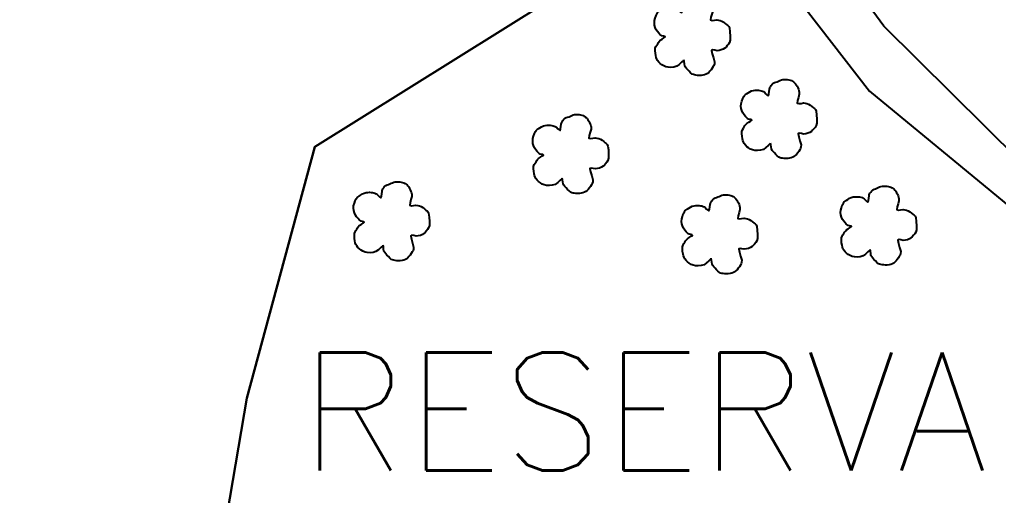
# Model space of a CAD drawing. Extents: x 730929 to 735129, y 7820181 to 7826121.
# Drawn here: x 732057.5 to 732273.1, y 7822423.5 to 7822528.3 of the extents above; entities that cross this region are included whole.
import ezdxf

# ---------------------------------------------------------------- set-up
doc = ezdxf.new("R2010")
doc.units = 0
doc.header["$MEASUREMENT"] = 0
doc.linetypes.add('LIN0', pattern=[0])
for name, color, linetype in [('0114000475', 1, 'Continuous'), ('RESERVA', 3, 'Continuous'), ('SIMBOLO ARVORE', 118, 'Continuous')]:
    doc.layers.add(name, color=color, linetype=linetype)
doc.layers.add('TEXTO_DIVERSOS', color=7, linetype='Continuous', lineweight=5)
doc.styles.add('Simplex', font='simplex.shx')

msp = doc.modelspace()

# ---------------------------------------------------------------- linework, layer by layer
at = {"layer": '0114000475'}
msp.add_lwpolyline([(732184.66, 7822539.11), (732122.52, 7822500.26), (732107.53, 7822444.93), (732089.01, 7822335.73), (732073.5, 7822217.43), (732057.5, 7822173.48), (732067.92, 7822002.83)], dxfattribs=at)
at = {"layer": 'RESERVA', "flags": 128}
msp.add_lwpolyline([(732277.79, 7822497.26), (732247.88, 7822526.79), (732232.38, 7822548.04)], dxfattribs=at)
at = {"layer": 'RESERVA', "linetype": 'Continuous'}
for points in [[(732067.92, 7822002.83), (732057.5, 7822173.48), (732073.5, 7822217.43), (732089.01, 7822335.73), (732107.53, 7822444.93), (732122.52, 7822500.26), (732184.66, 7822539.11)], [(732227.98, 7822534.16), (732244.74, 7822512.54), (732284.83, 7822479.46)]]:
    msp.add_lwpolyline(points, dxfattribs=at)
at = {"layer": 'SIMBOLO ARVORE', "linetype": 'LIN0', "elevation": 716.76, "flags": 128}
for points in [[(732203.78, 7822519.26), (732203.33, 7822518.87), (732202.83, 7822518.42), (732202.28, 7822518), (732201.64, 7822517.82), (732200.99, 7822517.75), (732200.37, 7822517.78), (732199.86, 7822517.89), (732199.41, 7822518.07), (732199.01, 7822518.31), (732198.63, 7822518.59), (732198.31, 7822518.91), (732198.04, 7822519.26), (732197.86, 7822519.58), (732197.73, 7822519.94), (732197.64, 7822520.34), (732197.56, 7822520.87), (732197.52, 7822521.42), (732197.54, 7822521.95), (732197.67, 7822522.33), (732197.85, 7822522.67), (732198.06, 7822522.96), (732198.21, 7822523.23), (732198.39, 7822523.47), (732198.61, 7822523.71), (732199.03, 7822523.98), (732199.42, 7822524.24), (732199.71, 7822524.46), (732199.58, 7822524.55), (732199.33, 7822524.61), (732199.01, 7822524.68), (732198.78, 7822524.81), (732198.55, 7822525), (732198.32, 7822525.25), (732198.02, 7822525.62), (732197.74, 7822526.05), (732197.5, 7822526.53), (732197.38, 7822527.02), (732197.33, 7822527.53), (732197.36, 7822528.05), (732197.51, 7822528.62), (732197.71, 7822529.17), (732197.94, 7822529.63), (732198.12, 7822529.88), (732198.32, 7822530.06), (732198.56, 7822530.2), (732198.9, 7822530.45), (732199.28, 7822530.69), (732199.68, 7822530.89), (732200.08, 7822530.99), (732200.48, 7822531.04), (732200.86, 7822531.05), (732201.2, 7822531.03), (732201.51, 7822530.98), (732201.8, 7822530.91), (732202.06, 7822530.83), (732202.3, 7822530.72), (732202.54, 7822530.57), (732202.84, 7822530.24), (732203.12, 7822529.97), (732203.36, 7822529.84), (732203.48, 7822530.21), (732203.55, 7822530.71), (732203.6, 7822531.23), (732203.66, 7822531.46), (732203.72, 7822531.63), (732203.81, 7822531.79), (732203.98, 7822532.05), (732204.18, 7822532.32), (732204.42, 7822532.56), (732204.71, 7822532.69), (732205.01, 7822532.8), (732205.33, 7822532.89), (732205.62, 7822533.03), (732205.91, 7822533.17), (732206.21, 7822533.28), (732206.54, 7822533.34), (732206.88, 7822533.37), (732207.21, 7822533.37), (732207.54, 7822533.36), (732207.85, 7822533.31), (732208.15, 7822533.24), (732208.43, 7822533.13), (732208.68, 7822533), (732208.92, 7822532.84), (732209.12, 7822532.66), (732209.31, 7822532.46), (732209.49, 7822532.22), (732209.67, 7822531.92), (732209.84, 7822531.59), (732209.98, 7822531.24), (732210.1, 7822530.92), (732210.17, 7822530.57), (732210.18, 7822530.15), (732209.98, 7822529.45), (732209.8, 7822528.77), (732209.73, 7822528.2), (732210.08, 7822528.1), (732210.56, 7822528.13), (732211.09, 7822528.22), (732211.48, 7822528.18), (732211.86, 7822528.09), (732212.22, 7822527.95), (732212.6, 7822527.69), (732212.96, 7822527.4), (732213.28, 7822527.1), (732213.53, 7822526.97), (732213.73, 7822526.77), (732213.87, 7822526.43), (732213.99, 7822525.59), (732214.05, 7822524.65), (732214.03, 7822523.75), (732213.88, 7822523.24), (732213.65, 7822522.85), (732213.38, 7822522.55), (732213.12, 7822522.23), (732212.84, 7822521.97), (732212.5, 7822521.75), (732212.07, 7822521.58), (732211.6, 7822521.45), (732211.13, 7822521.38), (732210.62, 7822521.52), (732210.2, 7822521.59), (732209.92, 7822521.49), (732210.07, 7822520.74), (732210.32, 7822519.86), (732210.57, 7822518.98), (732210.55, 7822518.53), (732210.44, 7822518.2), (732210.27, 7822517.91), (732210.06, 7822517.55), (732209.81, 7822517.21), (732209.55, 7822516.89), (732209.3, 7822516.64), (732209.04, 7822516.43), (732208.75, 7822516.26), (732208.39, 7822516.13), (732208.01, 7822516.04), (732207.62, 7822515.98), (732207.23, 7822515.97), (732206.85, 7822516), (732206.49, 7822516.05), (732206.2, 7822516.08), (732205.93, 7822516.16), (732205.65, 7822516.29), (732205.32, 7822516.57), (732204.99, 7822516.89), (732204.69, 7822517.24), (732204.43, 7822517.51), (732204.2, 7822517.78), (732204.03, 7822518.09), (732203.97, 7822518.56), (732203.92, 7822519.02), (732203.83, 7822519.39), (732203.83, 7822519.39)], [(732222.86, 7822500.96), (732222.41, 7822500.57), (732221.91, 7822500.12), (732221.36, 7822499.7), (732220.72, 7822499.53), (732220.07, 7822499.46), (732219.45, 7822499.48), (732218.94, 7822499.59), (732218.49, 7822499.77), (732218.09, 7822500.01), (732217.72, 7822500.29), (732217.39, 7822500.61), (732217.12, 7822500.96), (732216.94, 7822501.28), (732216.81, 7822501.64), (732216.73, 7822502.04), (732216.64, 7822502.58), (732216.6, 7822503.12), (732216.62, 7822503.65), (732216.75, 7822504.04), (732216.93, 7822504.37), (732217.14, 7822504.66), (732217.29, 7822504.93), (732217.47, 7822505.18), (732217.69, 7822505.41), (732218.11, 7822505.69), (732218.5, 7822505.94), (732218.79, 7822506.16), (732218.66, 7822506.25), (732218.41, 7822506.31), (732218.09, 7822506.38), (732217.86, 7822506.51), (732217.63, 7822506.7), (732217.4, 7822506.95), (732217.1, 7822507.32), (732216.82, 7822507.75), (732216.59, 7822508.23), (732216.46, 7822508.72), (732216.41, 7822509.23), (732216.44, 7822509.75), (732216.59, 7822510.33), (732216.79, 7822510.87), (732217.03, 7822511.34), (732217.2, 7822511.58), (732217.4, 7822511.76), (732217.64, 7822511.9), (732217.98, 7822512.15), (732218.36, 7822512.39), (732218.76, 7822512.59), (732219.16, 7822512.69), (732219.56, 7822512.74), (732219.94, 7822512.75), (732220.28, 7822512.73), (732220.59, 7822512.68), (732220.88, 7822512.61), (732221.14, 7822512.53), (732221.38, 7822512.42), (732221.62, 7822512.27), (732221.92, 7822511.94), (732222.2, 7822511.67), (732222.44, 7822511.54), (732222.56, 7822511.91), (732222.63, 7822512.41), (732222.69, 7822512.93), (732222.74, 7822513.16), (732222.8, 7822513.33), (732222.89, 7822513.49), (732223.06, 7822513.75), (732223.26, 7822514.02), (732223.5, 7822514.26), (732223.79, 7822514.39), (732224.09, 7822514.5), (732224.41, 7822514.59), (732224.7, 7822514.73), (732224.99, 7822514.87), (732225.3, 7822514.99), (732225.62, 7822515.05), (732225.96, 7822515.07), (732226.29, 7822515.08), (732226.62, 7822515.06), (732226.93, 7822515.01), (732227.23, 7822514.94), (732227.51, 7822514.83), (732227.76, 7822514.7), (732228, 7822514.54), (732228.2, 7822514.36), (732228.39, 7822514.16), (732228.57, 7822513.92), (732228.75, 7822513.62), (732228.92, 7822513.29), (732229.07, 7822512.94), (732229.18, 7822512.63), (732229.25, 7822512.27), (732229.26, 7822511.85), (732229.06, 7822511.15), (732228.88, 7822510.47), (732228.81, 7822509.9), (732229.16, 7822509.8), (732229.64, 7822509.83), (732230.17, 7822509.92), (732230.57, 7822509.88), (732230.94, 7822509.79), (732231.3, 7822509.65), (732231.68, 7822509.4), (732232.04, 7822509.11), (732232.37, 7822508.81), (732232.61, 7822508.67), (732232.81, 7822508.47), (732232.96, 7822508.13), (732233.08, 7822507.29), (732233.13, 7822506.35), (732233.12, 7822505.45), (732232.96, 7822504.94), (732232.73, 7822504.55), (732232.46, 7822504.25), (732232.2, 7822503.94), (732231.92, 7822503.67), (732231.58, 7822503.45), (732231.15, 7822503.28), (732230.68, 7822503.15), (732230.21, 7822503.08), (732229.71, 7822503.22), (732229.28, 7822503.29), (732229, 7822503.19), (732229.15, 7822502.44), (732229.4, 7822501.56), (732229.65, 7822500.68), (732229.63, 7822500.24), (732229.52, 7822499.9), (732229.35, 7822499.62), (732229.14, 7822499.25), (732228.9, 7822498.91), (732228.63, 7822498.6), (732228.38, 7822498.34), (732228.12, 7822498.13), (732227.83, 7822497.96), (732227.47, 7822497.83), (732227.09, 7822497.74), (732226.7, 7822497.68), (732226.31, 7822497.68), (732225.93, 7822497.7), (732225.58, 7822497.75), (732225.28, 7822497.79), (732225.01, 7822497.86), (732224.73, 7822497.99), (732224.4, 7822498.27), (732224.08, 7822498.59), (732223.77, 7822498.94), (732223.51, 7822499.21), (732223.29, 7822499.49), (732223.11, 7822499.79), (732223.05, 7822500.26), (732223, 7822500.72), (732222.91, 7822501.09), (732222.91, 7822501.09)], [(732176.99, 7822493.27), (732176.54, 7822492.87), (732176.04, 7822492.42), (732175.49, 7822492), (732174.85, 7822491.83), (732174.2, 7822491.76), (732173.58, 7822491.78), (732173.07, 7822491.89), (732172.62, 7822492.07), (732172.22, 7822492.31), (732171.84, 7822492.6), (732171.52, 7822492.92), (732171.25, 7822493.26), (732171.07, 7822493.59), (732170.94, 7822493.95), (732170.85, 7822494.35), (732170.77, 7822494.88), (732170.73, 7822495.43), (732170.74, 7822495.95), (732170.88, 7822496.34), (732171.06, 7822496.67), (732171.27, 7822496.97), (732171.42, 7822497.23), (732171.6, 7822497.48), (732171.81, 7822497.72), (732172.24, 7822497.99), (732172.63, 7822498.25), (732172.91, 7822498.46), (732172.79, 7822498.55), (732172.53, 7822498.61), (732172.21, 7822498.68), (732171.99, 7822498.82), (732171.76, 7822499), (732171.52, 7822499.25), (732171.23, 7822499.62), (732170.95, 7822500.06), (732170.71, 7822500.53), (732170.59, 7822501.02), (732170.54, 7822501.53), (732170.57, 7822502.06), (732170.71, 7822502.63), (732170.92, 7822503.17), (732171.15, 7822503.64), (732171.33, 7822503.89), (732171.53, 7822504.06), (732171.77, 7822504.21), (732172.11, 7822504.46), (732172.49, 7822504.69), (732172.89, 7822504.89), (732173.29, 7822504.99), (732173.69, 7822505.04), (732174.07, 7822505.05), (732174.4, 7822505.04), (732174.72, 7822504.99), (732175.01, 7822504.92), (732175.26, 7822504.83), (732175.51, 7822504.72), (732175.75, 7822504.57), (732176.05, 7822504.25), (732176.33, 7822503.98), (732176.57, 7822503.84), (732176.69, 7822504.22), (732176.76, 7822504.72), (732176.81, 7822505.24), (732176.86, 7822505.46), (732176.93, 7822505.63), (732177.02, 7822505.79), (732177.18, 7822506.06), (732177.39, 7822506.32), (732177.63, 7822506.56), (732177.91, 7822506.7), (732178.22, 7822506.8), (732178.54, 7822506.9), (732178.83, 7822507.04), (732179.12, 7822507.17), (732179.42, 7822507.29), (732179.75, 7822507.35), (732180.08, 7822507.38), (732180.42, 7822507.38), (732180.74, 7822507.36), (732181.06, 7822507.32), (732181.36, 7822507.25), (732181.64, 7822507.14), (732181.89, 7822507), (732182.13, 7822506.84), (732182.33, 7822506.67), (732182.52, 7822506.47), (732182.69, 7822506.23), (732182.88, 7822505.93), (732183.05, 7822505.6), (732183.19, 7822505.25), (732183.31, 7822504.93), (732183.38, 7822504.57), (732183.39, 7822504.15), (732183.19, 7822503.46), (732183, 7822502.77), (732182.93, 7822502.2), (732183.29, 7822502.1), (732183.77, 7822502.14), (732184.3, 7822502.23), (732184.69, 7822502.18), (732185.07, 7822502.09), (732185.43, 7822501.95), (732185.81, 7822501.7), (732186.17, 7822501.41), (732186.49, 7822501.11), (732186.74, 7822500.97), (732186.94, 7822500.78), (732187.08, 7822500.44), (732187.2, 7822499.59), (732187.26, 7822498.66), (732187.24, 7822497.75), (732187.08, 7822497.24), (732186.86, 7822496.86), (732186.58, 7822496.55), (732186.33, 7822496.24), (732186.04, 7822495.97), (732185.71, 7822495.75), (732185.28, 7822495.58), (732184.81, 7822495.46), (732184.34, 7822495.39), (732183.83, 7822495.52), (732183.41, 7822495.59), (732183.13, 7822495.49), (732183.28, 7822494.75), (732183.53, 7822493.86), (732183.77, 7822492.99), (732183.75, 7822492.54), (732183.65, 7822492.2), (732183.48, 7822491.92), (732183.27, 7822491.56), (732183.02, 7822491.21), (732182.75, 7822490.9), (732182.51, 7822490.65), (732182.25, 7822490.44), (732181.96, 7822490.27), (732181.6, 7822490.13), (732181.22, 7822490.04), (732180.82, 7822489.99), (732180.44, 7822489.98), (732180.06, 7822490), (732179.7, 7822490.06), (732179.41, 7822490.09), (732179.13, 7822490.16), (732178.86, 7822490.29), (732178.53, 7822490.57), (732178.2, 7822490.9), (732177.89, 7822491.24), (732177.63, 7822491.51), (732177.41, 7822491.79), (732177.24, 7822492.1), (732177.18, 7822492.57), (732177.13, 7822493.02), (732177.04, 7822493.39), (732177.04, 7822493.39)], [(732137.51, 7822478.46), (732137.06, 7822478.07), (732136.56, 7822477.62), (732136.01, 7822477.2), (732135.37, 7822477.03), (732134.72, 7822476.96), (732134.1, 7822476.98), (732133.59, 7822477.09), (732133.14, 7822477.27), (732132.74, 7822477.51), (732132.37, 7822477.79), (732132.04, 7822478.11), (732131.77, 7822478.46), (732131.59, 7822478.79), (732131.46, 7822479.14), (732131.38, 7822479.54), (732131.29, 7822480.08), (732131.25, 7822480.63), (732131.27, 7822481.15), (732131.4, 7822481.54), (732131.58, 7822481.87), (732131.79, 7822482.16), (732131.94, 7822482.43), (732132.12, 7822482.68), (732132.34, 7822482.91), (732132.76, 7822483.19), (732133.15, 7822483.44), (732133.44, 7822483.66), (732133.31, 7822483.75), (732133.06, 7822483.81), (732132.74, 7822483.88), (732132.51, 7822484.01), (732132.28, 7822484.2), (732132.05, 7822484.45), (732131.75, 7822484.82), (732131.47, 7822485.25), (732131.24, 7822485.73), (732131.11, 7822486.22), (732131.06, 7822486.73), (732131.09, 7822487.25), (732131.24, 7822487.83), (732131.44, 7822488.37), (732131.68, 7822488.84), (732131.85, 7822489.08), (732132.05, 7822489.26), (732132.29, 7822489.4), (732132.63, 7822489.65), (732133.01, 7822489.89), (732133.41, 7822490.09), (732133.81, 7822490.19), (732134.21, 7822490.24), (732134.59, 7822490.25), (732134.93, 7822490.23), (732135.24, 7822490.19), (732135.53, 7822490.11), (732135.79, 7822490.03), (732136.03, 7822489.92), (732136.27, 7822489.77), (732136.57, 7822489.45), (732136.85, 7822489.17), (732137.09, 7822489.04), (732137.21, 7822489.42), (732137.28, 7822489.92), (732137.34, 7822490.43), (732137.39, 7822490.66), (732137.45, 7822490.83), (732137.54, 7822490.99), (732137.71, 7822491.25), (732137.91, 7822491.52), (732138.15, 7822491.76), (732138.44, 7822491.9), (732138.74, 7822492), (732139.06, 7822492.09), (732139.35, 7822492.24), (732139.64, 7822492.37), (732139.95, 7822492.49), (732140.27, 7822492.55), (732140.61, 7822492.58), (732140.94, 7822492.58), (732141.27, 7822492.56), (732141.58, 7822492.52), (732141.88, 7822492.44), (732142.16, 7822492.33), (732142.41, 7822492.2), (732142.65, 7822492.04), (732142.85, 7822491.86), (732143.04, 7822491.66), (732143.22, 7822491.42), (732143.4, 7822491.12), (732143.57, 7822490.79), (732143.72, 7822490.44), (732143.83, 7822490.13), (732143.9, 7822489.77), (732143.91, 7822489.35), (732143.71, 7822488.65), (732143.53, 7822487.97), (732143.46, 7822487.4), (732143.81, 7822487.3), (732144.29, 7822487.34), (732144.82, 7822487.42), (732145.22, 7822487.38), (732145.59, 7822487.29), (732145.95, 7822487.15), (732146.33, 7822486.9), (732146.69, 7822486.61), (732147.02, 7822486.31), (732147.26, 7822486.17), (732147.46, 7822485.97), (732147.61, 7822485.63), (732147.73, 7822484.79), (732147.78, 7822483.85), (732147.77, 7822482.95), (732147.61, 7822482.44), (732147.38, 7822482.05), (732147.11, 7822481.75), (732146.85, 7822481.44), (732146.57, 7822481.17), (732146.23, 7822480.95), (732145.8, 7822480.78), (732145.33, 7822480.65), (732144.86, 7822480.58), (732144.36, 7822480.72), (732143.93, 7822480.79), (732143.65, 7822480.69), (732143.8, 7822479.94), (732144.05, 7822479.06), (732144.3, 7822478.18), (732144.28, 7822477.74), (732144.17, 7822477.4), (732144, 7822477.12), (732143.79, 7822476.75), (732143.55, 7822476.41), (732143.28, 7822476.1), (732143.03, 7822475.84), (732142.77, 7822475.63), (732142.48, 7822475.46), (732142.12, 7822475.33), (732141.74, 7822475.24), (732141.35, 7822475.18), (732140.96, 7822475.18), (732140.58, 7822475.2), (732140.23, 7822475.25), (732139.93, 7822475.29), (732139.66, 7822475.36), (732139.38, 7822475.49), (732139.05, 7822475.77), (732138.73, 7822476.09), (732138.42, 7822476.44), (732138.16, 7822476.71), (732137.94, 7822476.99), (732137.76, 7822477.29), (732137.7, 7822477.76), (732137.65, 7822478.22), (732137.56, 7822478.59), (732137.56, 7822478.59)], [(732244.8, 7822477.51), (732244.35, 7822477.12), (732243.85, 7822476.67), (732243.3, 7822476.25), (732242.66, 7822476.07), (732242.01, 7822476), (732241.39, 7822476.03), (732240.88, 7822476.14), (732240.43, 7822476.32), (732240.03, 7822476.56), (732239.66, 7822476.84), (732239.33, 7822477.16), (732239.06, 7822477.5), (732238.88, 7822477.83), (732238.75, 7822478.19), (732238.67, 7822478.59), (732238.58, 7822479.12), (732238.54, 7822479.67), (732238.56, 7822480.2), (732238.69, 7822480.58), (732238.87, 7822480.92), (732239.08, 7822481.21), (732239.23, 7822481.48), (732239.41, 7822481.72), (732239.63, 7822481.96), (732240.05, 7822482.23), (732240.44, 7822482.49), (732240.73, 7822482.7), (732240.6, 7822482.79), (732240.35, 7822482.86), (732240.03, 7822482.93), (732239.8, 7822483.06), (732239.57, 7822483.25), (732239.34, 7822483.5), (732239.04, 7822483.87), (732238.76, 7822484.3), (732238.53, 7822484.78), (732238.4, 7822485.27), (732238.35, 7822485.77), (732238.38, 7822486.3), (732238.53, 7822486.87), (732238.73, 7822487.41), (732238.97, 7822487.88), (732239.14, 7822488.13), (732239.34, 7822488.31), (732239.58, 7822488.45), (732239.92, 7822488.7), (732240.3, 7822488.94), (732240.7, 7822489.14), (732241.1, 7822489.24), (732241.5, 7822489.29), (732241.88, 7822489.29), (732242.22, 7822489.28), (732242.53, 7822489.23), (732242.82, 7822489.16), (732243.08, 7822489.08), (732243.32, 7822488.96), (732243.56, 7822488.82), (732243.86, 7822488.49), (732244.14, 7822488.22), (732244.38, 7822488.09), (732244.5, 7822488.46), (732244.57, 7822488.96), (732244.63, 7822489.48), (732244.68, 7822489.71), (732244.74, 7822489.88), (732244.83, 7822490.04), (732245, 7822490.3), (732245.2, 7822490.57), (732245.44, 7822490.81), (732245.73, 7822490.94), (732246.03, 7822491.05), (732246.35, 7822491.14), (732246.64, 7822491.28), (732246.93, 7822491.42), (732247.24, 7822491.53), (732247.56, 7822491.59), (732247.9, 7822491.62), (732248.23, 7822491.62), (732248.56, 7822491.61), (732248.87, 7822491.56), (732249.17, 7822491.49), (732249.45, 7822491.38), (732249.7, 7822491.25), (732249.94, 7822491.09), (732250.14, 7822490.91), (732250.33, 7822490.71), (732250.51, 7822490.47), (732250.69, 7822490.17), (732250.86, 7822489.84), (732251, 7822489.49), (732251.12, 7822489.17), (732251.19, 7822488.82), (732251.2, 7822488.4), (732251, 7822487.7), (732250.82, 7822487.02), (732250.75, 7822486.45), (732251.1, 7822486.35), (732251.58, 7822486.38), (732252.11, 7822486.47), (732252.51, 7822486.42), (732252.88, 7822486.34), (732253.24, 7822486.2), (732253.62, 7822485.94), (732253.98, 7822485.65), (732254.31, 7822485.35), (732254.55, 7822485.22), (732254.75, 7822485.02), (732254.9, 7822484.68), (732255.02, 7822483.84), (732255.07, 7822482.9), (732255.06, 7822482), (732254.9, 7822481.49), (732254.67, 7822481.1), (732254.4, 7822480.8), (732254.14, 7822480.48), (732253.86, 7822480.22), (732253.52, 7822480), (732253.09, 7822479.82), (732252.62, 7822479.7), (732252.15, 7822479.63), (732251.65, 7822479.76), (732251.22, 7822479.84), (732250.94, 7822479.74), (732251.09, 7822478.99), (732251.34, 7822478.11), (732251.59, 7822477.23), (732251.57, 7822476.78), (732251.46, 7822476.44), (732251.29, 7822476.16), (732251.08, 7822475.8), (732250.84, 7822475.46), (732250.57, 7822475.14), (732250.32, 7822474.89), (732250.06, 7822474.68), (732249.77, 7822474.51), (732249.41, 7822474.38), (732249.03, 7822474.28), (732248.64, 7822474.23), (732248.25, 7822474.22), (732247.87, 7822474.25), (732247.51, 7822474.3), (732247.22, 7822474.33), (732246.95, 7822474.41), (732246.67, 7822474.54), (732246.34, 7822474.81), (732246.02, 7822475.14), (732245.71, 7822475.49), (732245.45, 7822475.75), (732245.23, 7822476.03), (732245.05, 7822476.34), (732244.99, 7822476.81), (732244.94, 7822477.26), (732244.85, 7822477.64), (732244.85, 7822477.64)], [(732209.78, 7822475.59), (732209.33, 7822475.19), (732208.83, 7822474.74), (732208.28, 7822474.32), (732207.64, 7822474.15), (732206.99, 7822474.08), (732206.37, 7822474.1), (732205.86, 7822474.21), (732205.41, 7822474.39), (732205.01, 7822474.63), (732204.63, 7822474.92), (732204.31, 7822475.24), (732204.04, 7822475.58), (732203.86, 7822475.91), (732203.73, 7822476.27), (732203.65, 7822476.67), (732203.56, 7822477.2), (732203.52, 7822477.75), (732203.54, 7822478.27), (732203.67, 7822478.66), (732203.85, 7822478.99), (732204.06, 7822479.29), (732204.21, 7822479.55), (732204.39, 7822479.8), (732204.61, 7822480.04), (732205.03, 7822480.31), (732205.42, 7822480.57), (732205.71, 7822480.78), (732205.58, 7822480.87), (732205.33, 7822480.94), (732205.01, 7822481.01), (732204.78, 7822481.14), (732204.55, 7822481.32), (732204.32, 7822481.57), (732204.02, 7822481.94), (732203.74, 7822482.38), (732203.51, 7822482.85), (732203.38, 7822483.34), (732203.33, 7822483.85), (732203.36, 7822484.38), (732203.51, 7822484.95), (732203.71, 7822485.49), (732203.94, 7822485.96), (732204.12, 7822486.21), (732204.32, 7822486.38), (732204.56, 7822486.53), (732204.9, 7822486.78), (732205.28, 7822487.01), (732205.68, 7822487.21), (732206.08, 7822487.31), (732206.48, 7822487.36), (732206.86, 7822487.37), (732207.2, 7822487.36), (732207.51, 7822487.31), (732207.8, 7822487.24), (732208.06, 7822487.15), (732208.3, 7822487.04), (732208.54, 7822486.89), (732208.84, 7822486.57), (732209.12, 7822486.3), (732209.36, 7822486.16), (732209.48, 7822486.54), (732209.55, 7822487.04), (732209.6, 7822487.56), (732209.66, 7822487.78), (732209.72, 7822487.95), (732209.81, 7822488.11), (732209.98, 7822488.38), (732210.18, 7822488.64), (732210.42, 7822488.88), (732210.71, 7822489.02), (732211.01, 7822489.12), (732211.33, 7822489.22), (732211.62, 7822489.36), (732211.91, 7822489.49), (732212.21, 7822489.61), (732212.54, 7822489.67), (732212.88, 7822489.7), (732213.21, 7822489.7), (732213.54, 7822489.68), (732213.85, 7822489.64), (732214.15, 7822489.57), (732214.43, 7822489.46), (732214.68, 7822489.32), (732214.92, 7822489.16), (732215.12, 7822488.99), (732215.31, 7822488.79), (732215.49, 7822488.55), (732215.67, 7822488.25), (732215.84, 7822487.92), (732215.98, 7822487.57), (732216.1, 7822487.25), (732216.17, 7822486.89), (732216.18, 7822486.47), (732215.98, 7822485.78), (732215.8, 7822485.09), (732215.73, 7822484.52), (732216.08, 7822484.42), (732216.56, 7822484.46), (732217.09, 7822484.55), (732217.49, 7822484.5), (732217.86, 7822484.41), (732218.22, 7822484.27), (732218.6, 7822484.02), (732218.96, 7822483.73), (732219.28, 7822483.43), (732219.53, 7822483.29), (732219.73, 7822483.1), (732219.87, 7822482.76), (732220, 7822481.91), (732220.05, 7822480.98), (732220.03, 7822480.07), (732219.88, 7822479.56), (732219.65, 7822479.18), (732219.38, 7822478.87), (732219.12, 7822478.56), (732218.84, 7822478.29), (732218.5, 7822478.07), (732218.07, 7822477.9), (732217.6, 7822477.78), (732217.13, 7822477.71), (732216.62, 7822477.84), (732216.2, 7822477.91), (732215.92, 7822477.81), (732216.07, 7822477.07), (732216.32, 7822476.18), (732216.57, 7822475.31), (732216.55, 7822474.86), (732216.44, 7822474.52), (732216.27, 7822474.24), (732216.06, 7822473.88), (732215.81, 7822473.53), (732215.55, 7822473.22), (732215.3, 7822472.97), (732215.04, 7822472.76), (732214.75, 7822472.59), (732214.39, 7822472.45), (732214.01, 7822472.36), (732213.62, 7822472.31), (732213.23, 7822472.3), (732212.85, 7822472.33), (732212.49, 7822472.38), (732212.2, 7822472.41), (732211.93, 7822472.48), (732211.65, 7822472.61), (732211.32, 7822472.89), (732211, 7822473.22), (732210.69, 7822473.56), (732210.43, 7822473.83), (732210.21, 7822474.11), (732210.03, 7822474.42), (732209.97, 7822474.89), (732209.92, 7822475.34), (732209.83, 7822475.72), (732209.83, 7822475.72)]]:
    msp.add_lwpolyline(points, dxfattribs=at)

# ---------------------------------------------------------------- texts
at = {"layer": 'TEXTO_DIVERSOS', "linetype": 'Continuous', "style": 'Simplex'}
msp.add_text('RESERVA', height=26, dxfattribs=at).set_placement((732119.2, 7822428.99, 716.76))

doc.saveas('drawing.dxf')
